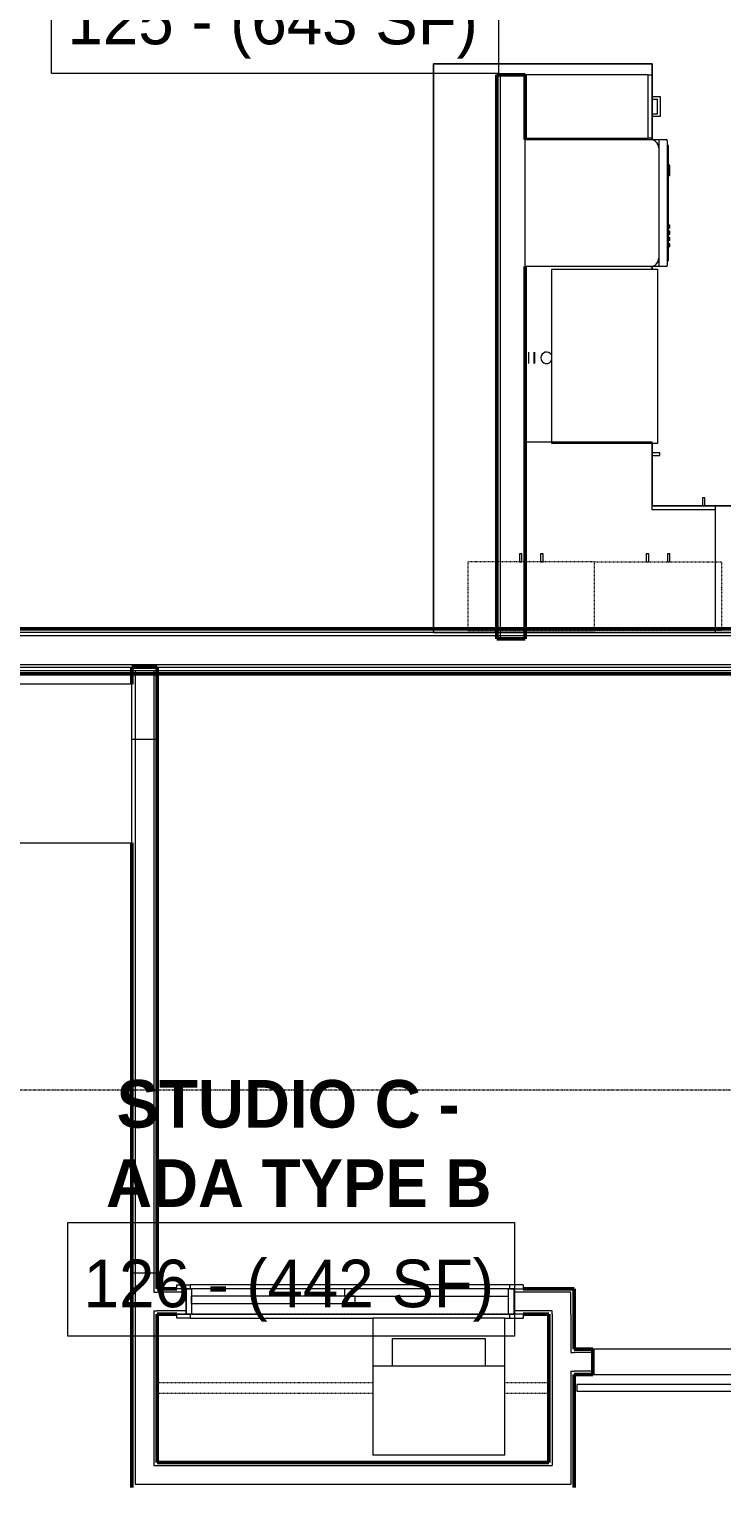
# Model space of a CAD drawing. Header units: inches. Extents: x -4235 to -464, y 9706 to 12338.
# Drawn here: x -3700.6 to -3569.6, y 10392.1 to 10667.8 of the extents above; entities that cross this region are included whole.
import ezdxf

# ---------------------------------------------------------------- set-up
doc = ezdxf.new("R2010")
doc.units = ezdxf.units.IN
doc.header["$MEASUREMENT"] = 0
doc.linetypes.add('Dash', pattern=[0.25, 0.125, -0.125])
doc.linetypes.add('Grid Line 1_2_', pattern=[0.875, 0.5, -0.125, 0.125, -0.125])
for name, color, linetype, lineweight in [('0-1', 7, 'Continuous', 5), ('0-2', 10, 'Continuous', 9), ('A-AREA-IDEN', 2, 'Continuous', 9), ('A-DOOR-1', 10, 'Continuous', 9), ('A-DOOR-3', 7, 'Continuous', 50), ('A-DOOR-FRAM-1', 10, 'Continuous', 9), ('A-WALL-1', 7, 'Continuous', 50), ('A-WALL-2', 250, 'Continuous', 13), ('A-WALL-3', 10, 'Continuous', 9), ('A-WALL-4', 254, 'Continuous', 9), ('A-WALL-5', 113, 'Continuous', 9), ('I-WALL-1', 7, 'Continuous', 50), ('P-SANR-FIXT-1', 10, 'Continuous', 9), ('P-SANR-FIXT-2', 254, 'Continuous', 9), ('Q-CASE-1', 254, 'Continuous', 9), ('Q-CASE-2', 10, 'Continuous', 9), ('Q-CASE-3', 254, 'Dash', 9), ('Q-CASE-4', 10, 'Dash', 9), ('Q-CASE-HDLN-1', 10, 'Dash', 9), ('Q-CASE-HDLN-2', 254, 'Dash', 9), ('Q-SPCQ-1', 10, 'Continuous', 9), ('S-GRID-1', 1, 'Grid Line 1_2_', 9)]:
    doc.layers.add(name, color=color, linetype=linetype, lineweight=lineweight)
doc.styles.add('Century Gothic', font='ufonts.com_century-gothic.ttf', dxfattribs={"height": 9})
doc.styles.add('Century Gothic_B', font='GOTHICB.TTF', dxfattribs={"height": 9})

# ---------------------------------------------------------------- blocks, each defined once
blk = doc.blocks.new('SLIDING - FLUSH - 5-0 x 6-8-3203586-BACKGROUND - RCP - 1ST FLOOR')
at = {"layer": 'A-DOOR-1'}
for p, q in [((-32.75, 2.5), (-32.75, 3.25)), ((-30.25, 3.25), (-32.75, 3.25)), ((-29.3, 3.25), (-30.25, 3.25)), ((-30.25, 3.25), (-30.25, 2.5)), ((30.25, 3.25), (-4.3, 3.25)), ((30.25, 2.5), (30.25, 3.25)), ((30.25, 3.25), (32.75, 3.25)), ((32.75, 3.25), (32.75, 2.5)), ((-32.75, 2.5), (-30.25, 2.5)), ((30, 0.5), (-1, 0.5)), ((-1, 0.5), (-1, -0.88)), ((30, 0.5), (30, -0.88)), ((32.75, 2.5), (30.25, 2.5)), ((-32.75, -3), (-32.75, -2.25)), ((-30.25, -2.25), (-32.75, -2.25)), ((-30.25, -2.25), (-30.25, -3)), ((1, -0.88), (-30, -0.88)), ((-30, -0.88), (-30, -2.25)), ((-30, -2.25), (1, -2.25)), ((-1, -0.88), (30, -0.88)), ((1, -0.88), (1, -2.25)), ((30.25, -2.25), (32.75, -2.25)), ((30.25, -3), (30.25, -2.25)), ((32.75, -2.25), (32.75, -3)), ((-32.75, -3), (-30.25, -3)), ((-30.25, -3), (30.25, -3)), ((32.75, -3), (30.25, -3))]:
    blk.add_line(p, q, dxfattribs=at)
at = {"layer": 'A-DOOR-FRAM-1'}
for p, q in [((-31, -2.25), (-31, 2.5)), ((-30, 2.5), (-31, 2.5)), ((30, 2.5), (-30, 2.5)), ((-30, 2.5), (-30, -2.25)), ((30, -2.25), (30, 2.5)), ((30, 2.5), (31, 2.5)), ((31, 2.5), (31, -2.25)), ((-31, -2.25), (-30, -2.25)), ((1, -2.25), (30, -2.25)), ((31, -2.25), (30, -2.25))]:
    blk.add_line(p, q, dxfattribs=at)
blk = doc.blocks.new('Stacked Washer and Dryer - 26_x25_ - Private-1352637-BACKGROUND - RCP - 1ST FLOOR')
at = {"layer": 'P-SANR-FIXT-1'}
for p, q in [((26, 12.5), (0, 12.5)), ((0, -12.5), (0, 12.5)), ((16.90625, 12.5), (16.90625, -12.5)), ((26, 12.5), (26, -12.5)), ((16.90625, 8.75), (22.09375, 8.75)), ((22.09375, 8.75), (22.09375, -8.75)), ((22.09375, -8.75), (16.90625, -8.75)), ((0, -12.5), (26, -12.5))]:
    blk.add_line(p, q, dxfattribs=at)
blk = doc.blocks.new('BARN - FLUSH - 3-0 x 7-0 BARN DOOR-2961665-BACKGROUND - RCP - 1ST FLOOR')
at = {"layer": 'A-DOOR-1'}
for p, q in [((-57, 5.57), (-60, 5.57)), ((-60, 5.57), (-60, 4.95)), ((-57, 4.07), (-57, 5.82)), ((-57, 5.82), (-21, 5.82)), ((-21, 5.82), (-21, 4.07)), ((21, 5.57), (-21, 5.57)), ((21, 4.95), (21, 5.57)), ((-60, 4.95), (-60, 4.32)), ((-60, 4.32), (-57, 4.32)), ((-21, 4.07), (-57, 4.07)), ((-21, 4.32), (21, 4.32)), ((21, 4.32), (21, 4.95))]:
    blk.add_line(p, q, dxfattribs=at)
at = {"layer": 'A-DOOR-3'}
for p, q in [((-56, 6), (-56, 5.82)), ((-54.5, 6), (-56, 6)), ((-54.5, 5.82), (-54.5, 6)), ((-23.5, 6), (-23.5, 5.82)), ((-22, 6), (-23.5, 6)), ((-22, 5.82), (-22, 6))]:
    blk.add_line(p, q, dxfattribs=at)
blk = doc.blocks.new('OD_CW_Closet - OD_CW_Closet-2482441-BACKGROUND - RCP - 1ST FLOOR')
at = {"layer": 'Q-CASE-HDLN-1'}
for p, q in [((0.74, 10.97), (9.07, 10.97)), ((0.74, 8.97), (9.07, 8.97)), ((34.07, 10.97), (74.86, 10.97)), ((34.07, 8.97), (74.86, 8.97)), ((5.61, -4.05), (8.11, -4.05)), ((8.36, -4.05), (68.36, -4.05)), ((69.36, -4.05), (71.11, -4.05))]:
    blk.add_line(p, q, dxfattribs=at)
at = {"layer": 'Q-CASE-HDLN-2'}
for p, q in [((74.86, 24), (0.74, 24)), ((0.74, 24), (0.74, -4.05)), ((74.86, -4.05), (74.86, 24)), ((0.74, -4.05), (5.61, -4.05)), ((8.11, -4.05), (8.36, -4.05)), ((71.11, -4.05), (74.86, -4.05))]:
    blk.add_line(p, q, dxfattribs=at)
blk = doc.blocks.new('Refrigerator_-_Side-by-Side_6047 - 36_ X 30_-345559-BACKGROUND - RCP - 1ST FLOOR')
at = {"layer": 'Q-SPCQ-1'}
for p, q in [((17.87, 14.42), (-17.88, 14.42)), ((-17.88, 14.42), (-17.88, -15.58)), ((17.87, -15.58), (17.87, 14.42)), ((-17.88, -15.58), (17.87, -15.58))]:
    blk.add_line(p, q, dxfattribs=at)
blk = doc.blocks.new('Dishwasher_15404 - 34_ counter-2817256-BACKGROUND - RCP - 1ST FLOOR')
at = {"layer": 'Q-SPCQ-1'}
for p, q in [((0, -24), (0, 0)), ((0, 0), (23.68, 0)), ((23.68, 0), (25.25, 0)), ((25.25, 0), (26.68, 0)), ((25.25, 0), (25.25, -1.57)), ((25.25, -1.57), (25.25, -22.43)), ((26.87, -0.2), (26.87, -23.8)), ((27.12, -1.09), (26.87, -1.09)), ((27.12, -2.61), (27.12, -1.09)), ((27.12, -3.81), (27.12, -2.61)), ((27.12, -20.19), (27.12, -3.81)), ((27.37, -4.82), (27.12, -4.82)), ((27.37, -5.81), (27.37, -4.82)), ((27.12, -6.79), (27.37, -6.79)), ((27.37, -6.79), (27.37, -5.81)), ((27.37, -16.15), (27.12, -16.15)), ((27.37, -16.74), (27.37, -16.15)), ((27.37, -16.74), (27.12, -16.74)), ((27.37, -17.33), (27.12, -17.33)), ((27.37, -17.92), (27.12, -17.92)), ((27.37, -18.51), (27.12, -18.51)), ((27.37, -19.1), (27.12, -19.1)), ((27.37, -17.92), (27.37, -17.33)), ((27.37, -19.1), (27.37, -18.51)), ((27.37, -19.69), (27.12, -19.69)), ((27.12, -21.39), (27.12, -20.19)), ((27.37, -20.28), (27.12, -20.28)), ((27.12, -22.91), (27.12, -21.39)), ((27.37, -20.28), (27.37, -19.69)), ((23.68, -24), (0, -24)), ((25.25, -24), (23.68, -24)), ((25.25, -22.43), (25.25, -24)), ((26.68, -24), (25.25, -24)), ((27.12, -22.91), (26.87, -22.91))]:
    blk.add_line(p, q, dxfattribs=at)
for centre, radius, start, end in [((26.68, -0.2), 0.197, 0, 90), ((23.68, -1.57), 1.57, 0, 90), ((23.68, -1.57), 1.57, 32.077, 42.3359), ((23.68, -1.57), 1.57, 17.8182, 27.5266), ((23.68, -1.57), 1.57, 0, 13.6425), ((26.68, -0.2), 0.197, 15, 90), ((23.68, -22.43), 1.57, 270, 0), ((23.68, -22.43), 1.57, 317.6641, 327.923), ((23.68, -22.43), 1.57, 332.4734, 342.1818), ((23.68, -22.43), 1.57, 346.3575, 0), ((26.68, -23.8), 0.197, 270, 0)]:
    blk.add_arc(centre, radius, start, end, dxfattribs=at)
blk = doc.blocks.new('300 Series Wall Hung Cabinet_302 - 24_ X 36_-2573645-BACKGROUND - RCP - 1ST FLOOR')
at = {"layer": 'Q-CASE-1'}
for p, q in [((-1.76, 14.69), (-2.25, 14.69)), ((-2.25, 14.69), (-2.25, 13.19)), ((-1.76, 13.19), (-1.76, 14.69)), ((2.24, 14.69), (1.75, 14.69)), ((1.75, 14.69), (1.75, 13.19)), ((2.24, 13.19), (2.24, 14.69)), ((-2.25, 13.19), (-1.76, 13.19)), ((1.75, 13.19), (2.24, 13.19))]:
    blk.add_line(p, q, dxfattribs=at)
at = {"layer": 'Q-CASE-3'}
for p, q in [((-12, 0.55), (-12, 13.19)), ((-12, 13.19), (12, 13.19)), ((12, 13.19), (12, 0.55))]:
    blk.add_line(p, q, dxfattribs=at)
at = {"layer": 'Q-CASE-4'}
for p, q in [((-12, 0.19), (-12, 0.55)), ((12, 0.19), (-12, 0.19)), ((12, 0.55), (12, 0.19))]:
    blk.add_line(p, q, dxfattribs=at)
blk = doc.blocks.new('Base Cabinet 3 Drawer 230 - Base Cabinet 3 Drawer 230 12_-2573763-BACKGROUND - RCP - 1ST FLOOR')
at = {"layer": 'Q-CASE-2'}
for p, q in [((-1.14, 24), (-1.14, 25.5)), ((-1.14, 25.5), (2.61, 25.5)), ((2.11, 25), (-0.64, 25)), ((-0.64, 24), (-0.64, 25)), ((2.11, 24), (2.11, 25)), ((2.61, 25.5), (2.61, 24)), ((-5.26, 24), (6.74, 24)), ((-5.26, 23.25), (-5.26, 24)), ((6.74, 23.25), (-5.26, 23.25)), ((-5.26, 23.25), (-5.26, 0)), ((-1.14, 24), (-0.64, 24)), ((2.61, 24), (2.11, 24)), ((6.74, 24), (6.74, 23.25)), ((6.74, 0), (6.74, 23.25)), ((-5.26, 0), (6.74, 0))]:
    blk.add_line(p, q, dxfattribs=at)
blk = doc.blocks.new('kitchen_faucet_14143 - kitchen_faucet_14143-V49-BACKGROUND - RCP - 1ST FLOOR')
at = {"layer": 'P-SANR-FIXT-2'}
for p, q in [((2.26, -1.08), (2.26, 1.08)), ((2.34, 1.08), (2.34, -0.77)), ((3.44, 0), (3.44, 1.08)), ((2.34, -0.77), (2.34, -1.08)), ((3.44, -0.91), (3.44, 0)), ((3.44, -1.08), (3.44, -0.94))]:
    blk.add_line(p, q, dxfattribs=at)
at = {"layer": 'P-SANR-FIXT-2', "flags": 128}
blk.add_lwpolyline([(-0.92, -0.6), (-0.96, -0.61), (-1, -0.63)], dxfattribs=at)
at = {"layer": 'P-SANR-FIXT-2'}
for start, end in [(0, 159.9003), (210, 360), (200.0997, 210)]:
    blk.add_arc((0, 0), 1.08, start, end, dxfattribs=at)
blk = doc.blocks.new('Stainless Steel Farmhous Kitchen Sink - Stainless Steel Farmhous Kitchen Sink-2443921-BACKGROUND - RCP - 1ST FLOOR')
at = {"layer": 'P-SANR-FIXT-1'}
for p, q in [((-33, -22.2), (-33, -2.25)), ((-33, -2.25), (0, -2.25)), ((0, -2.25), (0, -22.2)), ((0, -22.2), (-33, -22.2))]:
    blk.add_line(p, q, dxfattribs=at)
blk = doc.blocks.new('Base Cabinet Corner 197 - Base Cabinet Corner 197-2569781-BACKGROUND - RCP - 1ST FLOOR')
at = {"layer": 'Q-CASE-2'}
for p, q in [((0.74, 36), (-23.26, 36)), ((-23.26, 36), (-23.26, 0)), ((0.74, 23.25), (0.74, 36)), ((0.74, 24), (0.74, 36)), ((0.73, 34), (0.73, 33.51)), ((2.23, 34), (0.73, 34)), ((0.73, 33.51), (2.23, 33.51)), ((2.23, 33.51), (2.23, 34)), ((10.73, 25.5), (10.24, 25.5)), ((10.24, 25.5), (10.24, 24)), ((10.73, 24), (10.73, 25.5)), ((12.74, 24), (0.74, 24)), ((0.74, 23.25), (0.74, 24)), ((12.74, 23.25), (0.74, 23.25)), ((10.24, 24), (10.73, 24)), ((12.74, 0), (12.74, 24)), ((-23.26, 0), (12.74, 0))]:
    blk.add_line(p, q, dxfattribs=at)
blk = doc.blocks.new('300 Series Wall Hung Cabinet_302 - 24_ X 36_-V73-BACKGROUND - RCP - 1ST FLOOR')
at = {"layer": 'Q-CASE-1'}
for p, q in [((-1.76, -13.19), (-2.25, -13.19)), ((-2.25, -13.19), (-2.25, -14.69)), ((-1.76, -14.69), (-1.76, -13.19)), ((-2.25, -14.69), (-1.76, -14.69))]:
    blk.add_line(p, q, dxfattribs=at)
at = {"layer": 'Q-CASE-2'}
for p, q in [((2.24, -13.19), (1.75, -13.19)), ((1.75, -13.19), (1.75, -14.69)), ((2.24, -14.69), (2.24, -13.19)), ((1.75, -14.69), (2.24, -14.69))]:
    blk.add_line(p, q, dxfattribs=at)
at = {"layer": 'Q-CASE-3'}
for p, q in [((-12, -0.55), (-12, -13.19)), ((12, -13.19), (12, -0.55)), ((-12, -13.19), (1.12, -13.19)), ((6.5, -13.19), (10.39, -13.19)), ((10.47, -13.19), (12, -13.19))]:
    blk.add_line(p, q, dxfattribs=at)
at = {"layer": 'Q-CASE-4'}
for p, q in [((1.12, -0.19), (-12, -0.19)), ((-12, -0.19), (-12, -0.55)), ((6.5, -0.19), (1.12, -0.19)), ((12, -0.19), (6.5, -0.19)), ((12, -0.55), (12, -0.19)), ((1.12, -13.19), (6.5, -13.19))]:
    blk.add_line(p, q, dxfattribs=at)
blk = doc.blocks.new('CTR - 1st Phase - Unit Layouts_rvt-1-BACKGROUND - RCP - 1ST FLOOR')
at = {"layer": 'A-WALL-1'}
for p, q in [((-3612.17, 10552.56), (-3612.17, 10659.2)), ((-3612.17, 10659.2), (-3606.8, 10659.2)), ((-3606.8, 10659.2), (-3606.8, 10646.95)), ((-3606.8, 10622.95), (-3606.8, 10552.56)), ((-3606.8, 10552.56), (-3612.17, 10552.56)), ((-3681.18, 10543.94), (-3681.18, 10547.19)), ((-3681.18, 10547.19), (-3680.55, 10547.19)), ((-3680.55, 10547.19), (-3677.05, 10547.19)), ((-3677.05, 10547.19), (-3676.43, 10547.19)), ((-3676.43, 10547.19), (-3676.43, 10429.56)), ((-3681.18, 10392.01), (-3681.18, 10513.94)), ((-3676.43, 10429.56), (-3672.68, 10429.56)), ((-3607.18, 10429.56), (-3597.56, 10429.56)), ((-3597.56, 10429.56), (-3597.56, 10428.94)), ((-3597.56, 10428.94), (-3597.56, 10424.81)), ((-3672.68, 10424.81), (-3676.43, 10424.81)), ((-3676.43, 10424.81), (-3676.43, 10396.76)), ((-3602.31, 10424.81), (-3607.18, 10424.81)), ((-3602.31, 10396.76), (-3602.31, 10424.81)), ((-3597.56, 10424.81), (-3597.56, 10418.16)), ((-3597.56, 10418.16), (-3594.02, 10418.16)), ((-3594.02, 10418.16), (-3594.02, 10413.41)), ((-3594.02, 10413.41), (-3597.56, 10413.41)), ((-3597.56, 10413.41), (-3597.56, 10392.01)), ((-3676.43, 10396.76), (-3602.31, 10396.76))]:
    blk.add_line(p, q, dxfattribs=at)
at = {"layer": 'A-WALL-2'}
for p, q in [((-3611.55, 10659.2), (-3611.55, 10552.56)), ((-3680.55, 10546.56), (-3677.05, 10546.56)), ((-3680.55, 10546.56), (-3680.55, 10392.64)), ((-3677.05, 10546.56), (-3677.05, 10428.94)), ((-3677.05, 10428.94), (-3676.43, 10428.94)), ((-3670.93, 10428.94), (-3676.43, 10428.94)), ((-3598.18, 10428.94), (-3608.93, 10428.94)), ((-3598.18, 10425.44), (-3598.18, 10428.94)), ((-3677.05, 10425.44), (-3676.43, 10425.44)), ((-3677.05, 10425.44), (-3677.05, 10396.14)), ((-3670.93, 10425.44), (-3676.43, 10425.44)), ((-3601.68, 10425.44), (-3608.93, 10425.44)), ((-3601.68, 10424.81), (-3601.68, 10425.44)), ((-3598.18, 10424.81), (-3598.18, 10425.44)), ((-3601.68, 10424.81), (-3601.68, 10396.14)), ((-3598.18, 10424.81), (-3598.18, 10417.54)), ((-3598.18, 10417.54), (-3597.56, 10417.54)), ((-3594.02, 10417.54), (-3597.56, 10417.54)), ((-3598.18, 10414.04), (-3597.56, 10414.04)), ((-3598.18, 10414.04), (-3598.18, 10392.64)), ((-3594.02, 10414.04), (-3597.56, 10414.04)), ((-3677.05, 10396.14), (-3676.43, 10396.14)), ((-3676.43, 10396.14), (-3602.31, 10396.14)), ((-3602.31, 10396.14), (-3601.68, 10396.14)), ((-3680.55, 10392.64), (-3677.05, 10392.64)), ((-3677.05, 10392.64), (-3676.43, 10392.64)), ((-3676.43, 10392.64), (-3602.31, 10392.64)), ((-3602.31, 10392.64), (-3601.68, 10392.64)), ((-3601.68, 10392.64), (-3598.18, 10392.64))]:
    blk.add_line(p, q, dxfattribs=at)
at = {"layer": 'A-WALL-3'}
for p, q in [((-3612.17, 10552.56), (-3612.17, 10554.44)), ((-3606.8, 10552.56), (-3612.17, 10552.56)), ((-3606.8, 10554.44), (-3606.8, 10552.56)), ((-3681.18, 10543.94), (-3681.18, 10547.19)), ((-3681.18, 10547.19), (-3676.43, 10547.19)), ((-3676.43, 10547.19), (-3676.43, 10545.94)), ((-3670.93, 10429.56), (-3670.93, 10424.81)), ((-3608.93, 10429.56), (-3608.93, 10424.81)), ((-3558.02, 10418.16), (-3594.02, 10418.16)), ((-3594.02, 10413.41), (-3558.02, 10413.41))]:
    blk.add_line(p, q, dxfattribs=at)
at = {"layer": 'A-WALL-4'}
for p, q in [((-3612.17, 10554.44), (-3612.17, 10659.2)), ((-3606.8, 10659.2), (-3612.17, 10659.2)), ((-3606.8, 10659.2), (-3606.8, 10646.95)), ((-3606.8, 10622.95), (-3606.8, 10554.44)), ((-3676.43, 10545.94), (-3676.43, 10533.5)), ((-3676.43, 10533.5), (-3681.18, 10533.5)), ((-3676.43, 10533.5), (-3681.18, 10533.5)), ((-3676.43, 10533.5), (-3676.43, 10432.56)), ((-3681.18, 10432.56), (-3681.18, 10513.94)), ((-3676.44, 10432.56), (-3681.18, 10432.56)), ((-3594.02, 10418.16), (-3594.02, 10413.41))]:
    blk.add_line(p, q, dxfattribs=at)
at = {"layer": 'A-WALL-5'}
for p, q in [((-3582.8, 10661.29), (-3624.17, 10661.29)), ((-3624.17, 10661.29), (-3624.17, 10554.44)), ((-3624.17, 10554.44), (-3624.17, 10661.29)), ((-3624.17, 10661.29), (-3582.8, 10661.29)), ((-3582.8, 10655.07), (-3582.8, 10661.29)), ((-3582.8, 10661.29), (-3582.8, 10655.07)), ((-3582.8, 10654.57), (-3582.8, 10655.07)), ((-3582.8, 10651.82), (-3582.8, 10654.57)), ((-3582.8, 10654.57), (-3582.8, 10651.82)), ((-3582.8, 10651.32), (-3582.8, 10651.82)), ((-3582.8, 10646.95), (-3582.8, 10651.32)), ((-3582.8, 10651.32), (-3582.8, 10646.95)), ((-3582.8, 10622.45), (-3582.8, 10622.95)), ((-3582.8, 10622.95), (-3582.8, 10622.45)), ((-3582.8, 10587.7), (-3582.8, 10589.45)), ((-3582.8, 10589.45), (-3582.8, 10587.7)), ((-3582.8, 10577.7), (-3582.8, 10587.21)), ((-3582.8, 10587.21), (-3582.8, 10577.7)), ((-3573.3, 10577.7), (-3582.8, 10577.7)), ((-3582.8, 10577.7), (-3573.3, 10577.7)), ((-3572.81, 10577.7), (-3573.3, 10577.7)), ((-3536.29, 10577.7), (-3572.81, 10577.7)), ((-3572.81, 10577.7), (-3536.29, 10577.7)), ((-3624.17, 10554.44), (-3624.17, 10553.7)), ((-3624.17, 10553.7), (-3624.17, 10554.44)), ((-3624.17, 10553.7), (-3612.17, 10553.7)), ((-3612.17, 10553.7), (-3624.17, 10553.7)), ((-3612.17, 10553.7), (-3606.8, 10553.7)), ((-3606.8, 10553.7), (-3612.17, 10553.7)), ((-3606.8, 10553.7), (-3487.3, 10553.7)), ((-3487.3, 10553.7), (-3606.8, 10553.7)), ((-3681.18, 10545.94), (-3765.72, 10545.94)), ((-3765.72, 10545.94), (-3681.18, 10545.94)), ((-3681.18, 10543.94), (-3681.18, 10545.94)), ((-3681.18, 10545.94), (-3681.18, 10543.94))]:
    blk.add_line(p, q, dxfattribs=at)
at = {"layer": '0-2'}
for name, p, rotation in [('Base Cabinet 3 Drawer 230 - Base Cabinet 3 Drawer 230 12_-2573763-BACKGROUND - RCP - 1ST FLOOR', (-3606.8, 10653.94), 269.9999999999893), ('Stainless Steel Farmhous Kitchen Sink - Stainless Steel Farmhous Kitchen Sink-2443921-BACKGROUND - RCP - 1ST FLOOR', (-3604, 10622.45), 89.99999999998938), ('kitchen_faucet_14143 - kitchen_faucet_14143-V49-BACKGROUND - RCP - 1ST FLOOR', (-3602.76, 10605.69), 180), ('300 Series Wall Hung Cabinet_302 - 24_ X 36_-V73-BACKGROUND - RCP - 1ST FLOOR', (-3605.67, 10553.89), 180), ('SLIDING - FLUSH - 5-0 x 6-8-3203586-BACKGROUND - RCP - 1ST FLOOR', (-3639.93, 10427.31), 180), ('OD_CW_Closet - OD_CW_Closet-2482441-BACKGROUND - RCP - 1ST FLOOR', (-3601.57, 10420.76), 180), ('Stacked Washer and Dryer - 26_x25_ - Private-1352637-BACKGROUND - RCP - 1ST FLOOR', (-3623.14, 10398.1), 90.0000000000019), ('BARN - FLUSH - 3-0 x 7-0 BARN DOOR-2961665-BACKGROUND - RCP - 1ST FLOOR', (-3576.02, 10415.79), 180)]:
    blk.add_blockref(name, p, dxfattribs=dict(at, rotation=rotation))
for name, p in [('Dishwasher_15404 - 34_ counter-2817256-BACKGROUND - RCP - 1ST FLOOR', (-3606.8, 10646.95)), ('Base Cabinet Corner 197 - Base Cabinet Corner 197-2569781-BACKGROUND - RCP - 1ST FLOOR', (-3583.54, 10553.7)), ('300 Series Wall Hung Cabinet_302 - 24_ X 36_-2573645-BACKGROUND - RCP - 1ST FLOOR', (-3581.67, 10553.89)), ('Refrigerator_-_Side-by-Side_6047 - 36_ X 30_-345559-BACKGROUND - RCP - 1ST FLOOR', (-3699.05, 10529.52))]:
    blk.add_blockref(name, p, dxfattribs=at)
blk = doc.blocks.new('CTR - 1st Phase - Common Walls_rvt-1-BACKGROUND - RCP - 1ST FLOOR')
at = {"layer": 'A-WALL-2'}
for p, q in [((-3822.72, 10553.81), (-3487.3, 10553.81)), ((-3822.72, 10553.19), (-3487.3, 10553.19)), ((-3822.72, 10547.69), (-3487.3, 10547.69)), ((-3822.72, 10547.19), (-3487.3, 10547.19)), ((-3822.72, 10546.56), (-3487.3, 10546.56))]:
    blk.add_line(p, q, dxfattribs=at)
at = {"layer": 'I-WALL-1'}
for p, q in [((-3822.72, 10554.44), (-3487.3, 10554.44)), ((-3487.3, 10545.94), (-3765.72, 10545.94))]:
    blk.add_line(p, q, dxfattribs=at)

msp = doc.modelspace()

# ---------------------------------------------------------------- linework, layer by layer
at = {"layer": 'A-AREA-IDEN', "flags": 128}
for points in [[(-3696.36, 10680.98), (-3611.86, 10680.98), (-3611.86, 10659.48), (-3696.36, 10659.48)], [(-3693.31, 10442.1), (-3608.81, 10442.1), (-3608.81, 10420.61), (-3693.31, 10420.61)]]:
    msp.add_lwpolyline(points, close=True, dxfattribs=at)
at = {"layer": 'S-GRID-1'}
msp.add_line((-464.45, 10467.19), (-4185.7, 10467.19), dxfattribs=at)

# ---------------------------------------------------------------- block references
at = {"layer": '0-1'}
for name in ['CTR - 1st Phase - Unit Layouts_rvt-1-BACKGROUND - RCP - 1ST FLOOR', 'CTR - 1st Phase - Common Walls_rvt-1-BACKGROUND - RCP - 1ST FLOOR']:
    msp.add_blockref(name, (0, 0), dxfattribs=at)

# ---------------------------------------------------------------- texts
at = {"layer": 'A-AREA-IDEN', "char_height": 9, "attachment_point": 1}
for s, insert, width, style in [('125 - (643 SF)', (-3693.36, 10673.98), 94.839, 'Century Gothic'), ('STUDIO C -', (-3684.06, 10469.08), 79.689, 'Century Gothic_B'), ('ADA TYPE B', (-3686.06, 10454.08), 84.537, 'Century Gothic_B'), ('126 - (442 SF)', (-3690.31, 10435.1), 94.839, 'Century Gothic')]:
    msp.add_mtext(s, dxfattribs=dict(at, insert=insert, width=width, style=style))

doc.saveas('drawing.dxf')
